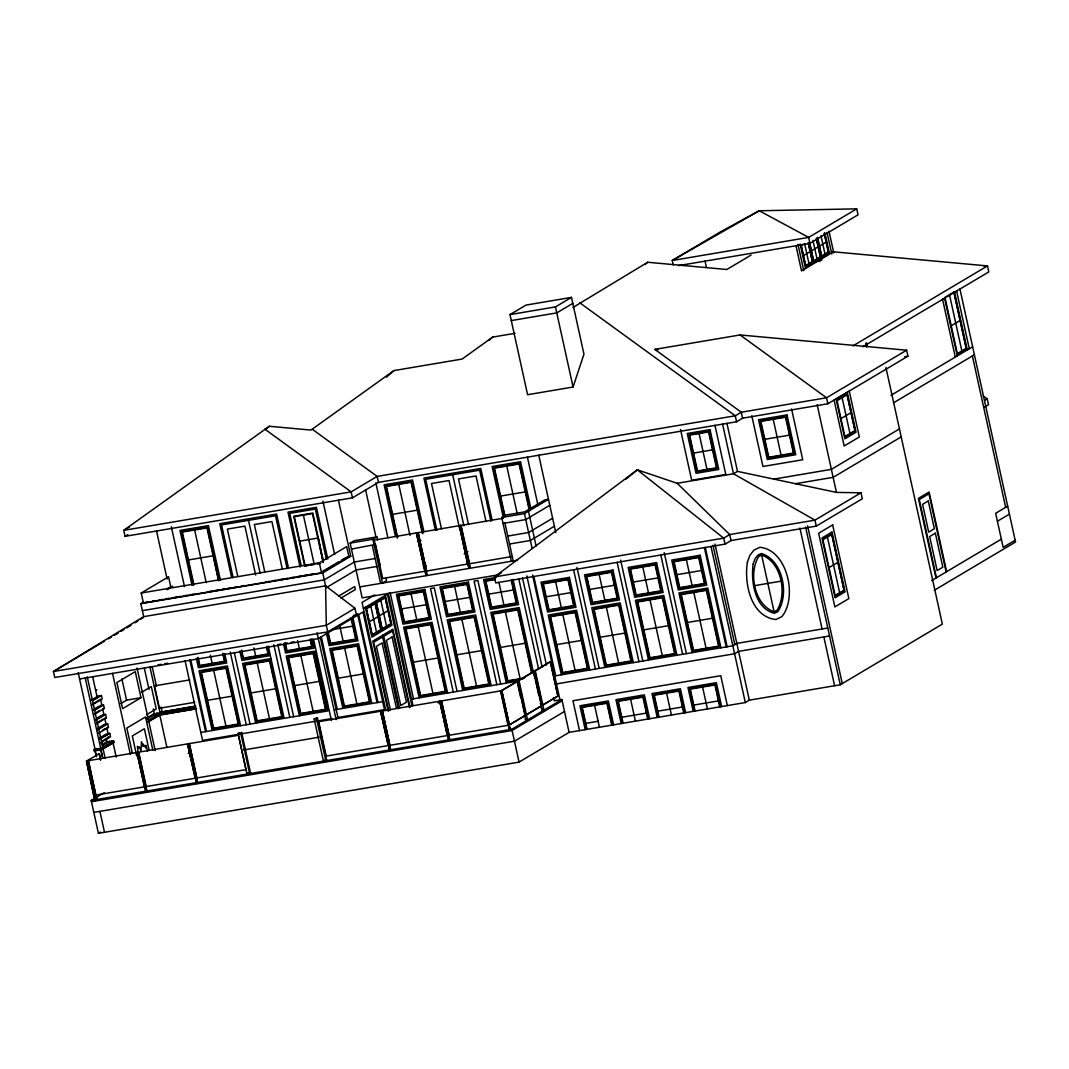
<?xml version="1.0" encoding="UTF-8"?>
<svg xmlns="http://www.w3.org/2000/svg" width="1069" height="1069" viewBox="0 0 1069 1069"><rect width="100%" height="100%" fill="white"/><g stroke="black" fill="none" stroke-linecap="round" stroke-linejoin="round"><path stroke-width="1.5" d="M239.443 737.971L239.336 737.263M573.064 387.018L583.955 354.186L571.474 297.396L526.001 305.093L509.98 314.607L527.592 394.715L573.064 387.018L555.452 306.91L571.474 297.396M195.333 706.328L161.753 712.021L159.094 713.598L195.667 707.411M265.62 429.551L269.335 426.264L310.972 430.072L393.913 370.596L462.129 359.05L492.662 337.096L515.044 333.314M386.457 377.197L393.913 370.596M488.947 340.383L492.662 337.096M645.195 264.457L647.694 262.252L726.8 269.508L751.106 255.063M625.753 479.233L637.311 469.826L677.198 483.295L729.699 534.567L731.022 540.553L725.009 544.121L495.749 582.926L494.426 576.953L637.311 469.826L723.7 538.135L725.009 544.121M269.335 426.264L123.763 530.344L125.073 536.331L352.449 497.833L378.466 482.373L736.581 421.761L742.594 418.193L827.86 403.761L907.928 356.191L906.606 350.204L740.069 334.958L654.803 349.389L741.271 412.22L742.594 418.193M572.997 307.458L647.694 262.252M126.85 627.891L130.993 625.312M135.122 622.746L137.874 621.022M140.64 619.312L143.393 617.588M143.687 616.639L53.45 671.506L54.76 677.479L327.742 631.899L356.431 614.849L354.988 608.274L325.577 585.839L143.687 616.639L140.841 603.691L143.634 602.021M833.232 251.803L801.523 270.925L795.964 245.629M129.416 526.99L123.763 530.344L351.14 491.86L377.157 476.4L735.272 415.788L741.271 412.22L826.537 397.775L906.606 350.204M125.073 536.331L127.906 534.647M572.784 303.369L556.775 312.883L511.303 320.58M141.215 593.014L319.324 562.855L346.677 546.606L348.868 556.561L321.502 572.824L143.393 602.969L141.215 593.014L168.568 576.752L170.759 586.721L166.657 589.153M167.031 589.727L172.657 586.4L170.759 586.721M104.268 641.306L53.45 671.506L326.299 625.312L354.988 608.274M108.504 638.794L111.323 637.111M114.142 635.44L118.378 632.928M121.211 631.244L124.031 629.574M678.508 265.633L809.995 243.371L858.033 214.829L856.723 208.856L808.685 237.398L672.254 260.489L673.243 264.965M803.487 244.293L801.269 245.616L805.638 265.54L812.32 261.571L808.244 243.077M803.447 255.571L810.128 251.616M811.465 250.814L818.132 246.859M819.469 246.057L826.137 242.102M819.175 261.544L821.981 259.874M497.459 574.975L362.177 597.878L350.138 543.105L354.133 540.727L376.876 536.879L377.531 539.872M90.985 700.302L98.134 696.053L101.448 695.491L102.21 698.979L92.201 704.925M92.869 700.583L101.448 695.491M93.404 703.509L100.553 699.26L101.876 705.233L93.297 710.324M350.138 543.105L372.867 539.257L376.876 536.879M321.689 571.915L338.539 561.893M341.345 560.223L345.568 557.724M140.841 603.691L322.731 572.89L350.766 556.241L338.419 500.132M94.5 708.907L98.789 706.368M94.954 710.043L103.533 704.952L104.294 708.44L94.286 714.386M95.488 712.97L99.778 710.417M120.891 703.536L126.556 700.168L141.001 697.723L135.269 671.639L116.868 682.57L122.601 708.653L141.001 697.723M96.571 718.368L100.86 715.829M95.368 719.784L103.947 714.693L102.637 708.72L104.294 708.44M141.469 692.405L151.317 686.552L156.234 708.961L146.386 714.814M95.595 720.359L105.604 714.413L106.379 717.9L96.37 723.847M96.143 723.272L103.292 719.023M416.349 533.003L424.901 571.26L382.675 578.463L374.257 540.126L416.482 532.923L425.97 575.443L427.106 574.908L417.498 532.629M417.805 532.576L416.669 533.124L426.264 575.403M418.126 532.696L426.558 571.046L418.126 532.696L459.403 525.654L467.701 564.071L459.403 525.654M97.226 728.684L104.374 724.435L107.688 723.873L108.45 727.361L98.442 733.307M97.453 729.245L106.031 724.154L104.722 718.181L106.379 717.9M97.68 729.82L107.688 723.873M102.504 730.194L105.363 728.483M99.31 738.144L106.459 733.895M338.926 595.927L354.694 586.56L355.349 589.553L341.011 598.079M99.537 738.706L109.773 733.334L110.535 736.822L100.526 742.768M99.764 739.28L109.773 733.334M459.603 525.854L460.726 525.307L470.039 567.639L468.903 568.187L459.603 525.854L468.903 568.187M101.729 741.351L108.878 737.102L107.461 737.343M101.956 744.665L106.072 742.22L113.648 740.937L113.982 742.434L101.635 749.77L94.059 751.053L93.725 749.556L101.314 748.273L113.648 740.937L111.123 741.365M146.413 718.261L153.455 714.079L160.069 712.863L149.994 667.176M97.439 748.541L94.994 749.102L78.184 672.642M102.637 745.454L109.786 741.205M147.295 718.916L157.156 713.063M95.007 750.892L96.651 756.665M160.069 712.863L159.401 713.317L160.363 713.197L160.684 714.68L147.736 721.976L160.417 714.439M161.753 712.021L195.667 706.128M160.363 713.197L148.35 720.332L148.671 721.816M100.686 749.93L113.982 742.434M88.273 765.391L87.244 760.714L99.283 753.645L100.646 759.885M501.722 517.449L505.717 515.071L524.665 511.864L544.682 499.971L548.477 499.33L524.451 513.601L501.722 517.449L511.356 561.265M374.765 594.899L362.057 602.462L385.829 710.618M503.699 523.022L503.031 523.422L525.761 519.574L549.787 505.303M363.366 608.435L387.392 594.164L411.939 705.821M425.97 575.443L427.106 574.908M136.859 752.496L144.422 786.864L95.328 795.162L87.845 760.767L136.926 752.469M145.571 790.993L146.774 790.405L145.571 790.993L137.139 752.656L138.355 752.055L147.054 791.648M369.313 621.784L377.998 616.626M379.321 615.838L388.007 610.68M503.232 518.238L461.046 525.44L469.612 563.697M552.633 518.251L528.607 532.522L507.775 536.05M852.862 345.928L987.489 265.927L988.798 271.914L862.763 346.797M885.934 367.495L942.35 624.122L840.274 684.775L749.316 700.168L745.32 702.547L569.096 732.372L519.053 762.103L98.415 833.312L91.186 800.454L104.281 792.663M187.503 743.93L195.119 778.245L146.199 786.557L138.703 752.162L187.569 743.89L196.496 782.374L197.418 781.827L188.692 743.543L192.554 761.115M188.986 743.489L187.77 744.077L196.776 783.617M554.383 526.215L530.371 540.486L509.525 544.014M189.28 743.623L196.83 777.991L189.28 743.623L238.427 735.285L245.977 769.64L196.83 777.991M501.361 572.837L494.426 576.953L723.7 538.135L729.699 534.567L814.966 520.135L861.013 492.782L862.322 498.755L816.288 526.108L731.022 540.553M238.106 733.494L241.634 732.506L250.493 772.847L249.585 773.395L246.979 773.836L238.106 733.494L241.634 732.506M951.383 325.644L960.056 320.5M98.415 833.312L100.419 832.123M837.201 400.608L847.036 394.755L854.919 430.607L845.085 436.459M196.202 782.428L197.418 781.827M314.152 718.943L317.413 718.007L326.633 759.952L325.724 760.5L323.373 760.901L314.152 718.943L317.413 718.007M857.913 493.317L861.013 492.782L836.452 492.408L737.49 471.389L733.494 473.767L677.198 483.295M841.143 418.527L850.977 412.674M246.979 773.836L247.888 773.288M957.517 353.532L966.189 348.374L953.936 292.612M891.011 395.289L972.63 346.81M893.47 402.853L974.38 354.774M380.591 711.219L388.141 745.574L326.205 756.09L318.709 721.695L380.591 711.219L389.517 749.703L380.791 711.406L382.007 710.818L390.719 750.398M447.283 735.566L389.851 745.32L382.301 710.952L439.733 701.211L448.659 739.695L439.934 701.398L441.15 700.796L449.581 739.147L448.365 739.735M439.733 701.211L447.216 735.606M899.443 428.923L831.375 469.358L773.822 479.112M901.194 436.9L833.139 477.335L795.47 483.709M389.223 749.757L390.439 749.155L385.936 730.033M984.549 400.367L987.221 398.777L988.531 404.75L984.522 407.129M500.492 690.948L508.042 725.303L448.993 735.298L441.444 700.943L500.546 690.908M534.447 676.196L533.498 671.332L538.776 695.304M500.853 690.734L501.909 690.815L500.853 690.734L509.285 729.071L510.06 729.245L501.735 690.547L517.516 681.167L525.066 715.522L509.285 724.902M525.881 715.121L541.676 705.74L534.112 671.385L518.144 680.793L523.636 705.781M542.304 705.366L558.018 696.039L550.455 661.671L534.553 671.051L540.74 699.153M501.922 690.521L517.703 681.14L525.253 715.495L509.472 724.876L501.735 690.547M534.112 671.385L518.331 680.766L524.852 710.444M550.455 661.671L534.741 671.011L540.927 699.126M535.355 671.065L544.054 710.658M527.137 714.306L541.489 705.781L533.925 671.412M542.117 705.406L557.831 696.066L550.268 661.711M823.063 539.618L831.735 534.46L844.002 590.235L835.33 595.38M524.465 714.64L525.52 719.424M527.364 719.156L525.413 719.49M543.787 709.402L541.823 709.736L540.42 703.349M91.186 800.454L511.837 729.245L561.88 699.514L569.096 732.372M562.147 700.756L512.104 730.488L91.466 801.697M564.499 711.46L514.456 741.191L93.818 812.4M829.197 567.492L837.869 562.347M1007.666 506.145L995.653 513.28L1003.15 547.341L1015.162 540.206M997.404 521.244L1009.417 514.109M931.714 580.547L1001.346 539.177M934.226 590.315L1015.55 541.996L959.842 288.603M761.636 555.078L758.803 556.414C748.153 573.037 754.447 605.081 774.09 611.735L776.922 610.399C787.586 593.776 781.292 561.733 761.636 555.078L774.09 611.735M94.82 800.775L86.482 761.061L88.326 760.54L96.745 798.877L94.727 799.518M509.285 729.071L510.341 729.152M509.98 314.607L555.452 306.91M984.202 266.488L987.489 265.927L831.535 251.643M904.641 356.739L907.928 356.191M764.829 439.306L789.938 435.056M693.567 453.069L712.515 449.862M392.59 514.349L417.217 510.18M500.118 496.15L525.226 491.9M188.451 559.956L213.559 555.706L218.597 580.574M299.721 541.128L318.308 537.988L323.212 562.521L312.455 513.601L294.336 516.674L305.093 565.595L314.152 564.058L303.396 515.138M460.726 525.307L462.222 533.498M351.447 549.078L375.513 544.442L380.123 565.354M417.792 541.074L420.945 540.54M346.971 556.882L350.766 556.241M315.662 563.804L320.192 563.029M307.912 565.635L304.732 566.169L293.761 516.247L312.816 513.026L323.453 561.385M311.079 565.087L314.259 564.552M317.44 564.018L320.62 563.483M375.139 558.499L354.293 562.027L324.268 579.866L142.364 610.653M145.959 602.248L149.246 601.7M152.533 601.139L155.833 600.578M159.121 600.03L162.408 599.468M165.695 598.907L168.982 598.359M172.269 597.798L180.501 596.408M183.788 595.847L187.075 595.299M190.362 594.738L193.649 594.177M208.455 591.678L211.742 591.117M215.029 590.556L218.317 590.008M221.604 589.447L224.904 588.885M228.191 588.338L231.479 587.776M234.766 587.215L238.053 586.667M241.34 586.106L244.627 585.545M266.007 581.937L269.294 581.376M272.595 580.814L275.882 580.267M279.169 579.705L287.387 578.316M290.674 577.754L293.962 577.193M297.262 576.645L300.549 576.084M303.837 575.523L307.124 574.975M310.411 574.414L313.698 573.853M376.889 566.463L356.044 569.991L326.433 587.589L325.577 585.839L326.299 625.312L327.742 631.899M464.761 552.232L467.941 551.698M464.173 553.889L467.42 553.328M423.137 565.995L426.424 565.434M426.558 571.046L467.834 563.991M469.478 563.777L511.65 556.575M470.039 567.639L465.082 546.526M359.772 586.921L517.57 560.209M496.19 577.38L483.562 579.518L490.137 609.397L518.559 604.586L513.026 579.425M494.907 579.157L485.313 580.774L491.219 607.66L516.808 603.33L511.583 579.612M495.134 579.625L485.901 581.189L491.593 607.085L516.22 602.916L511.236 580.267M353.331 615.383L356.431 614.849M401.583 608.889L426.21 604.72M445.158 601.513L469.799 597.344M488.747 594.137L513.374 589.968M332.446 629.588L352.797 626.14M546.179 596.809L570.806 592.64M589.687 589.447L614.328 585.277M633.329 582.057L657.969 577.888M676.918 574.681L701.545 570.512M157.931 664.878L161.219 664.317M164.506 663.755L167.793 663.208M277.806 644.58L281.094 644.032M284.381 643.471L287.668 642.91M290.955 642.362L294.229 641.801M79.574 678.989L318.321 638.581L363.019 612.016L384.479 709.616L336.962 717.66M270.35 655.591L241.928 660.401L239.844 650.968M271.005 658.584L242.583 663.395L255.718 723.138M96.157 689.999L96.865 689.879M189.801 679.897L154.497 685.87L159.428 708.279L194.732 702.306M755.075 585.571L780.651 581.242M100.219 705.513L103.533 704.952M102.29 714.974L105.604 714.413M413.302 662.179L437.929 658.01M456.877 654.803L481.504 650.633M500.452 647.426L525.093 643.244M207.52 700.315L232.093 696.16M251.041 692.953L275.682 688.783M294.683 685.563L319.31 681.394M338.258 678.187L363.313 673.938M556.682 644.607L581.255 640.451M600.203 637.244L624.831 633.075M643.845 629.855L668.472 625.686M687.42 622.479L712.475 618.243M160.337 712.435L195.52 706.489M196.522 708.68L159.735 714.84L166.817 747.031M159.415 715.094L196.188 708.867M108.45 727.361L106.793 727.642L108.116 733.615M109.866 741.579L106.072 742.22L106.406 743.717M533.391 671.399L535.449 670.998M200.825 732.439L327.782 710.952L314.647 651.195L286.225 656.005L299.36 715.762M334.731 709.776L382.729 701.652M524.732 677.92L507.788 680.779L493.116 614.06L517.757 609.891L531.721 673.43M523.409 678.655L507.428 681.354L492.542 613.646L518.118 609.317L531.948 672.187M827.794 628.011L736.835 643.404L732.84 645.783L554.731 675.929M411.592 699.126L518.973 680.953M99.283 753.645L100.459 759.925M332.045 718.488L202.575 740.403L185.057 660.736M138.355 752.055L139.104 756.905M382.007 710.818L383.116 717.259M441.15 700.796L441.911 705.647M137.139 752.656L146.132 792.196M829.544 635.975L738.585 651.368L734.59 653.747L556.481 683.906M438.023 702.921L441.31 702.36M188.117 753.431L191.324 752.883M243.772 749.957L319.15 737.196M561.88 699.514L554.29 700.796L553.582 697.549M248.128 773.248L250.493 772.847M324.295 760.353L326.633 759.952M449.581 739.147L446.829 728.016M585.785 723.352L598.106 721.268M621.784 717.259L646.424 713.09M657.782 711.166L682.423 706.997M693.794 705.072L718.421 700.903M88.326 760.54L96.838 800.133M86.482 761.061L95.007 800.761M856.723 208.856L759.231 210.767L720.306 231.946L672.254 260.489L759.231 210.767L808.685 237.398L809.995 243.371M654.803 349.389L658.103 349.683M983.226 396.078L987.221 398.777M740.069 334.958L826.537 397.775L827.86 403.761M579.625 302.687L735.272 415.788L736.581 421.761M312.308 429.284L377.157 476.4L378.466 482.373M264.671 429.03L351.14 491.86L352.449 497.833M147.482 751.347L145.905 745.267L145.985 748.059L143.059 744.037L143.072 746.376L141.482 741.672L141.001 751.093L139.317 746.71L138.262 748.019L137.393 746.269L138.262 753.819M144.315 668.165L148.992 689.371M153.295 708.894L154.724 715.402L154.377 713.825M972.389 355.964L1005.662 507.334M956.501 290.581L969.302 348.788M954.51 291.837L967.298 349.977M949.593 295.191L961.859 350.953M944.502 297.783L957.289 355.924M942.484 298.906L955.285 357.113M946.64 571.674L929.121 492.007L918.445 498.354L935.963 578.022M946.132 571.982L928.948 493.798L919.273 499.544L936.457 577.728M866.545 342.949L867.253 346.142M866.024 343.149L866.732 346.343M865.97 343.75L866.678 346.984M828.996 231.185L833.767 252.872M827.018 232.361L831.789 254.048M824.88 232.935L829.437 253.647L805.411 267.918L800.16 244.026M824.359 233.149L828.609 252.458L821.593 256.613L817.357 237.318M824.266 233.563L828.328 252.057L821.66 256.025L817.585 237.532M820.925 235.541L824.987 254.034M817.224 239.282L821.433 258.404M816.703 239.523L820.591 257.215L813.589 261.37L809.701 243.679M816.248 238.32L820.324 256.814L813.643 260.783L809.901 243.705M849.227 390.987L859.342 436.994L844.163 446L834.034 399.913M812.921 240.298L816.983 258.792M808.859 242.449L813.415 263.161M808.351 242.663L812.587 261.972L805.585 266.128L800.988 245.215M842.118 397.681L850.002 433.533M804.596 243.638L808.979 263.549M797.968 244.36L803.754 270.698M817.157 404.697L836.452 492.408M827.406 537.039L839.659 592.801M791.581 408.986L802.739 459.75L762.945 466.485L751.788 415.721M816.288 526.108L814.966 520.135L733.494 473.767L722.564 424.059M807.589 525.868L842.265 683.585M805.598 527.057L840.274 684.775M799.906 528.019L822.101 628.973M823.852 636.937L834.582 685.737M773.208 419.302L781.092 455.153M705.005 260.996L706.395 267.29M726.92 423.284L737.49 471.389M714.974 425.302L725.784 474.476L691.683 480.248L680.512 429.497M699.099 433.546L706.983 469.398M715.001 544.081L749.316 700.168M712.996 545.27L734.831 644.594M710.992 546.459L745.32 702.547M705.313 547.422L727.147 646.745M704.364 547.582L726.198 646.905M720.934 647.801L707.798 588.044L678.962 592.921L692.097 652.678M727.321 705.593L720.747 675.715L572.957 700.743L579.518 730.608M721.628 706.556L716.377 682.663L687.955 687.474L693.206 711.366M720.212 706.796L715.281 684.387L689.705 688.717L694.623 711.126M719.731 706.876L714.92 684.975L690.28 689.144L695.104 711.045M693.821 592.48L706.074 648.242M686.378 559.648L692.071 585.545M702.6 687.06L707.424 708.961M664.223 552.7L686.418 653.64M660.789 554.958L682.623 654.281M676.944 655.244L663.796 595.486L635.374 600.297L648.522 660.054M685.63 712.649L680.378 688.757L651.956 693.567L657.208 717.459M684.213 712.889L679.283 690.48L653.707 694.81L658.624 717.219M683.732 712.97L678.922 691.068L654.281 695.238L659.105 717.139M642.803 567.024L648.495 592.921M649.912 599.388L662.286 655.658M666.602 693.153L671.412 715.054M620.635 560.076L642.83 661.016M617.147 562.347L638.981 661.671M649.631 718.742L644.38 694.85L615.958 699.66L621.209 723.553M648.202 718.983L643.284 696.574L617.695 700.903L622.626 723.312M647.734 719.063L642.91 697.162L618.283 701.331L623.107 723.232M633.302 662.633L620.167 602.876L591.745 607.686L604.88 667.444M630.603 699.246L635.414 721.147M599.161 574.414L604.854 600.31M606.39 607.272L618.644 663.047M613.633 724.835L608.368 700.943L579.946 705.754L585.211 729.646M612.203 725.076L607.286 702.667L581.696 706.997L586.627 729.405M611.735 725.156L606.911 703.255L582.284 707.424L587.095 729.325M576.993 567.452L599.188 668.406M573.572 569.724L595.406 669.047M589.714 670.009L576.579 610.252L548.223 615.063L561.359 674.806M594.605 705.34L599.415 727.241M538.749 455.113L555.773 532.522M555.639 581.777L561.332 607.673M562.842 614.648L575.095 670.423M527.405 457.118L538.068 505.624M530.852 508.537L520.55 461.701L492.128 466.512L503.138 516.581M529.796 510.474L519.454 463.438L493.878 467.768L504.621 516.648M529.315 510.488L519.093 464.013L494.466 468.182L505.022 516.207M528.46 511.223L536.103 545.992M524.451 513.601L532.095 548.37M533.832 576.458L555.666 675.768M532.536 574.988L560.25 701.077M506.773 466.097L517.329 514.122M526.843 575.937L546.446 665.118M522.527 577.968L542.103 666.976M518.732 578.61L538.669 669.234M504.929 523.102L513.24 560.944M502.764 516.821L503.098 518.318M540.526 703.282L542.21 710.925M533.698 673.457L519.213 607.58L490.791 612.39L506.332 683.091M492.194 520.469L480.756 468.436L423.912 478.057L435.35 530.09M490.912 521.298L479.66 470.173L425.662 479.313L436.9 530.438M486.061 521.619L476.026 475.959L458.494 478.925L468.543 524.585M498.929 582.351L503.9 605.001M505.437 611.976L520.109 678.695M527.645 720.399L519.04 680.753L516.982 681.153L520.603 697.068M511.837 729.245L519.053 762.103M500.653 684.053L477.883 580.48L474.088 581.122L496.858 684.694M501.628 690.895L510.06 729.245M501.12 690.654L502.524 697.041M503.232 700.235L504.635 706.622M505.33 709.816L509.552 728.991M452.668 474.743L463.906 525.868M462.944 536.758L464.374 543.266M459.777 529.449L449.02 480.529L431.502 483.495L441.537 529.155M491.179 685.657L475.625 614.956L447.216 619.766L462.757 690.467M454.632 586.48L460.325 612.377M461.861 619.352L476.533 686.071M423.912 531.667L412.54 479.981L384.132 484.791L395.49 536.478M422.87 533.618L411.458 481.718L385.869 486.048L397.28 537.948M422.335 533.418L411.084 482.293L386.457 486.462L397.695 537.587M457.078 691.429L434.295 587.856L430.513 588.498L453.283 692.071M417.859 534.259L426.812 574.948M447.604 693.033L432.05 622.332L403.628 627.142L419.182 697.843M398.777 484.377L410.015 535.502M441.524 700.903L449.074 735.258M442.606 708.841L444.023 715.228M444.717 718.421L446.12 724.822M411.057 593.856L416.75 619.753M418.273 626.728L432.945 693.447M375.82 482.774L387.9 537.747M390.118 592.48L413.489 698.805M385.815 577.541L386.51 580.694L382.502 583.073L372.867 539.257M365.518 489.549L375.82 536.438M388.341 593.375L412.995 705.5M385.388 595.353L391.949 625.231L371.932 637.124L365.371 607.245M409.988 707.25L392.831 629.213L372.814 641.106L388.181 711.019M409.521 707.691L392.657 631.004L383.651 636.349L399.445 708.172M372.293 545.551L380.604 583.393M380.818 600.31L386.51 626.207M382.822 635.16L398.911 708.373M398.443 708.774L382.649 636.95L373.642 642.295L388.715 710.872M396.412 708.146L382.074 642.923L376.408 646.291L390.385 709.896M370.809 606.257L376.609 632.648M382.368 710.912L389.918 745.28M383.824 720.453L385.228 726.84M358.636 614.434L377.985 702.453M357.487 613.686L377.05 702.614M352.797 617.174L357.981 640.759L329.145 645.636L326.379 633.062M371.771 703.496L358.636 643.752L329.8 648.629L342.935 708.386M351.714 618.938L356.231 639.503L330.241 643.912L327.795 632.835M351.02 618.056L355.643 639.088L330.602 643.324L328.103 631.993M322.918 501.107L334.65 554.464M327.782 558.993L316.424 507.307L288.002 512.118L300.068 567.038M326.379 559.328L315.328 509.044L289.739 513.374L301.151 565.274M339.568 625.031L343.122 641.213M344.659 648.175L356.912 703.95M322.731 572.89L326.018 587.83M319.324 562.855L321.502 572.824M321.288 636.71L337.256 709.348M320.312 637.391L338.151 718.475M317.025 632.688L336.147 719.664M313.578 639.382L331.403 720.466M311.907 638.768L313.979 648.202L285.557 653.012L283.485 643.578M310.491 639.048L312.242 646.959L286.652 651.288L284.915 643.378M310.224 640.064L311.654 646.531L287.026 650.7L285.236 642.616M288.43 567.706L276.63 514.042L219.786 523.676L231.585 577.327M287.12 568.508L275.535 515.779L221.537 524.919L233.122 577.648M316.491 718.542L325.724 760.5M282.296 568.855L271.887 521.565L254.369 524.532L264.765 571.821M297.556 640.531L299.333 648.616M300.87 655.591L313.137 711.366M278.06 645.716L293.668 716.724M248.529 520.349L260.128 573.078M273.851 644.741L289.819 717.366M255.651 575.055L244.895 526.135L227.363 529.102L237.759 576.391M268.266 646.157L284.14 718.328M266.862 646.438L268.6 654.335L243.01 658.664L241.273 650.767M266.595 647.453L268.012 653.921L243.385 658.09L241.607 650.005M253.914 647.921L255.691 656.005M257.228 662.98L269.495 718.742M220.481 580.507L208.415 525.601L179.993 530.411L192.059 585.318M218.757 579.358L207.319 527.324L181.743 531.654L193.516 585.184M218.544 580.574L206.958 527.912L182.331 532.081L193.903 584.743M234.418 653.092L250.039 724.101M230.276 652.117L246.244 724.742M224.69 653.533L226.762 662.967L198.406 667.764L196.335 658.33M240.565 725.704L227.416 665.96L199.061 670.757L212.197 730.515M223.274 653.814L225.011 661.711L199.502 666.04L197.752 658.13M240.712 733.053L249.585 773.395M222.659 653.212L224.437 661.297L199.863 665.452L198.086 657.368M194.638 529.997L206.223 582.658M247.206 773.796L247.487 775.038M210.366 655.284L212.143 663.381M213.68 670.343L225.947 726.118M171.334 526.776L184.483 586.587M190.897 660.468L206.517 731.477M189.761 659.733L205.569 731.637M156.528 530.919L167.098 579.024M193.262 764.308L194.665 770.696M195.36 773.889L197.124 781.88M152.266 667.096L156.475 686.271M161.045 707.023L162.1 711.82M137.019 667.978L155.205 750.692M152.84 750.251L145.518 716.952L126.837 728.042L132.422 753.418M149.125 750.331L144.382 728.764L132.315 735.94L136.712 755.97M121.893 678.975L126.556 700.168M139.812 760.099L142.618 772.874M143.326 776.067L144.729 782.468M145.424 785.662L146.48 790.445M112.552 673.35L130.378 754.447M113.033 742.594L116.214 757.079M92.656 676.744L97.319 697.937M106.285 738.706L107.02 742.06M87.257 676.837L102.677 746.95L100.673 748.14L85.253 678.027M103.025 748.541L105.15 758.188M101.314 748.273L101.635 749.77M101.02 749.73L102.798 757.774M100.767 749.877L102.544 757.921M95.088 750.839L96.143 755.663M99.911 811.371L104.508 832.283M747.405 562.094C743.984 583.166 750.692 616.586 775.813 619.539L781.8 616.693C797.835 597.531 787.439 549.92 759.925 547.275L753.939 550.121L749.837 555.399L747.405 562.094M753.177 563.978C750.705 581.269 754.781 608.582 774.437 613.285L777.885 611.642C789.577 594.217 782.668 559.675 761.302 553.528L757.841 555.172L755.075 558.74L753.177 563.978M375.206 603.09L366.199 608.435L372.106 635.333L381.112 629.975L375.206 603.09M385.214 597.143L376.208 602.488L382.114 629.387L391.12 624.029L385.214 597.143M375.152 603.691L366.467 608.836L372.159 634.732L380.845 629.574L375.152 603.691M385.161 597.745L376.475 602.889L382.167 628.786L390.853 623.628L385.161 597.745M953.989 292.011L944.983 297.369L957.463 354.133L966.47 348.775L953.989 292.011M392.082 636.977L386.417 640.344L400.755 705.567L406.42 702.199L392.082 636.977M847.263 392.363L836.092 399.004L844.857 438.838L856.028 432.197L847.263 392.363M847.102 394.154L836.92 400.207L845.018 437.047L855.2 431.007L847.102 394.154M832.657 524.906L818.64 533.231L834.849 606.925L848.853 598.6L832.657 524.906M831.963 532.068L821.954 538.014L835.089 597.771L845.098 591.825L831.963 532.068M831.789 533.859L822.783 539.217L835.263 595.981L844.269 590.622L831.789 533.859M928.253 500.96L922.587 504.341L928.694 532.095L934.359 528.727L928.253 500.96M935.348 533.19L929.669 536.558L937.152 570.565L942.818 567.198L935.348 533.19M786.984 414.906L758.562 419.716L767.315 459.55L795.737 454.739L786.984 414.906M710.03 429.631L687.287 433.479L696.053 473.313L718.782 469.465L710.03 429.631M785.889 416.643L760.313 420.972L768.411 457.813L793.986 453.483L785.889 416.643M785.528 417.217L760.887 421.386L768.771 457.238L793.412 453.069L785.528 417.217M708.934 431.368L689.037 434.736L697.135 471.576L717.032 468.209L708.934 431.368M708.573 431.943L689.625 435.15L697.509 471.001L716.457 467.794L708.573 431.943M424.821 589.46L396.399 594.27L402.973 624.149L431.395 619.339L424.821 589.46M468.409 582.084L439.987 586.894L446.548 616.773L474.97 611.962L468.409 582.084M423.738 591.197L398.149 595.527L404.069 622.412L429.644 618.082L423.738 591.197M467.313 583.821L441.738 588.15L447.644 615.036L473.22 610.706L467.313 583.821M423.364 591.772L398.737 595.941L404.429 621.837L429.057 617.668L423.364 591.772M466.953 584.396L442.312 588.565L448.005 614.461L472.645 610.292L466.953 584.396M569.416 577.38L540.994 582.191L547.569 612.069L575.977 607.259L569.416 577.38M612.938 570.018L584.516 574.828L591.077 604.707L619.499 599.896L612.938 570.018M656.58 562.628L628.158 567.439L634.719 597.317L663.141 592.507L656.58 562.628M700.155 555.252L671.733 560.062L678.307 589.941L706.729 585.131L700.155 555.252M568.32 579.117L542.745 583.447L548.651 610.332L574.24 606.003L568.32 579.117M611.842 571.755L586.266 576.084L592.173 602.969L617.748 598.64L611.842 571.755M655.484 564.365L629.908 568.695L635.814 595.58L661.39 591.251L655.484 564.365M699.059 556.989L673.483 561.319L679.39 588.204L704.979 583.874L699.059 556.989M567.96 579.692L543.333 583.861L549.025 609.758L573.652 605.588L567.96 579.692M611.481 572.329L586.841 576.498L592.533 602.395L617.174 598.226L611.481 572.329M655.123 564.94L630.483 569.109L636.175 595.005L660.816 590.836L655.123 564.94M698.698 557.564L674.071 561.733L679.764 587.629L704.391 583.46L698.698 557.564M430.954 624.069L405.378 628.398L420.264 696.119L445.853 691.79L430.954 624.069M474.542 616.693L448.953 621.022L463.852 688.743L489.428 684.401L474.542 616.693M430.593 624.643L405.966 628.813L420.638 695.531L445.265 691.362L430.593 624.643M474.168 617.267L449.541 621.436L464.213 688.155L488.84 683.986L474.168 617.267M226.334 667.697L200.812 672.013L213.292 728.777L238.815 724.461L226.334 667.697M269.909 660.321L244.333 664.651L256.814 721.415L282.39 717.085L269.909 660.321M313.551 652.932L287.975 657.261L300.456 714.025L326.032 709.696L313.551 652.932M357.54 645.476L331.55 649.885L344.031 706.649L370.021 702.253L357.54 645.476M225.96 668.272L201.386 672.428L213.653 728.203L238.227 724.034L225.96 668.272M269.548 660.896L244.908 665.065L257.175 720.827L281.802 716.658L269.548 660.896M313.19 653.506L288.55 657.676L300.817 713.451L325.444 709.281L313.19 653.506M357.18 646.064L332.138 650.299L344.392 706.074L369.446 701.825L357.18 646.064M575.483 611.989L549.974 616.305L562.454 673.069L587.963 668.753L575.483 611.989M619.071 604.613L593.495 608.942L605.976 665.706L631.552 661.377L619.071 604.613M662.713 597.224L637.124 601.553L649.605 658.317L675.194 653.987L662.713 597.224M706.703 589.781L680.712 594.177L693.193 650.941L719.183 646.545L706.703 589.781M575.122 612.564L550.548 616.733L562.815 672.495L587.389 668.339L575.122 612.564M618.71 605.188L594.07 609.357L606.337 665.132L630.964 660.963L618.71 605.188M662.339 597.798L637.712 601.981L649.979 657.742L674.606 653.573L662.339 597.798M706.342 590.355L681.287 594.591L693.554 650.366L718.595 646.13L706.342 590.355"/></g></svg>
